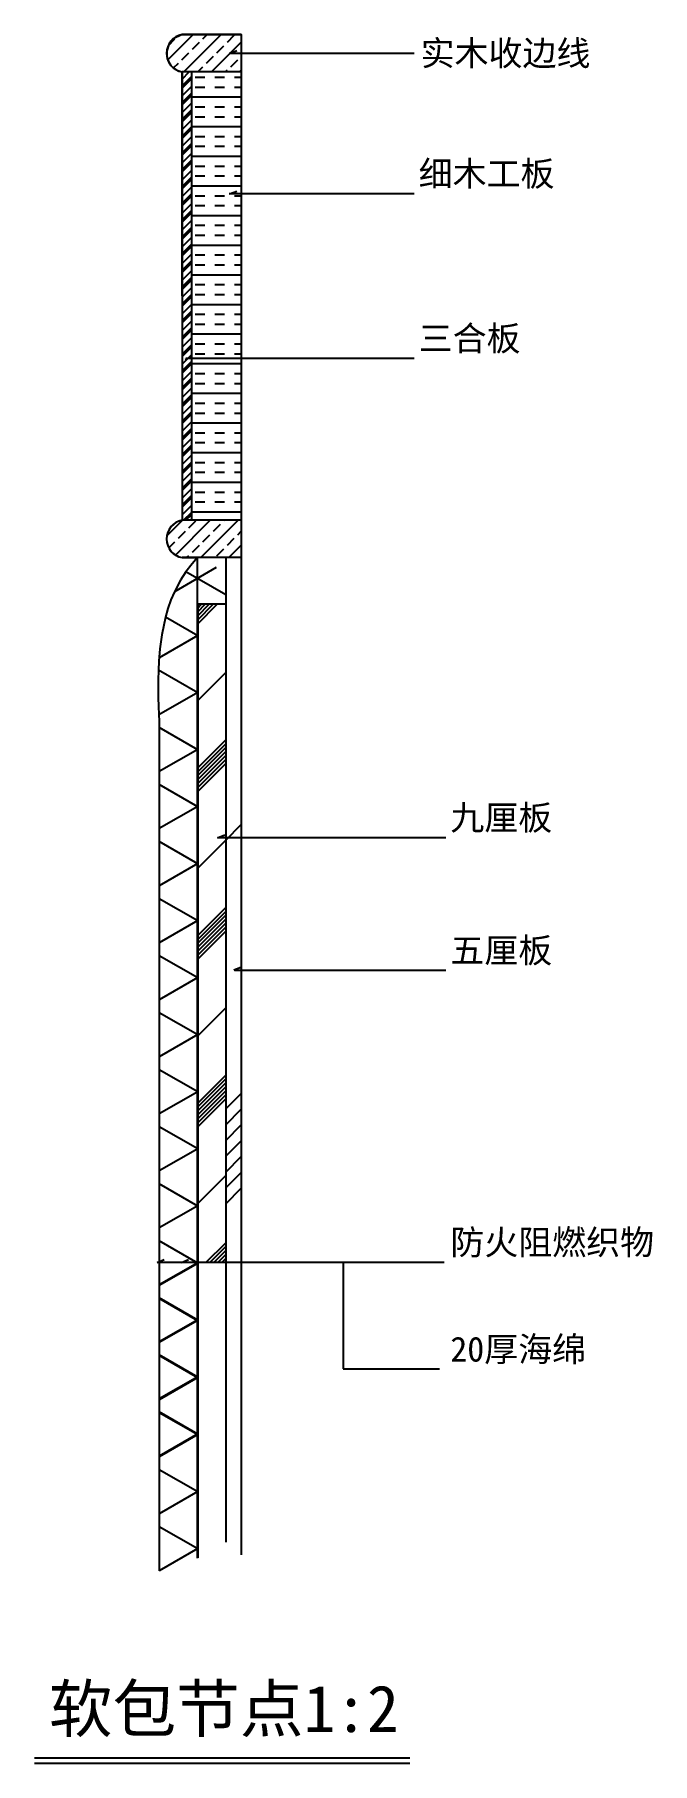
# Model space of a CAD drawing. Header units: metres. Extents: x 3136 to 3335, y -117 to 439.
import ezdxf

# ---------------------------------------------------------------- set-up
doc = ezdxf.new("R2010")
doc.units = ezdxf.units.M
for name, color, linetype in [('JU', 1, 'Continuous'), ('LAYER1', 1, 'Continuous'), ('LAYER2', 2, 'Continuous')]:
    doc.layers.add(name, color=color, linetype=linetype)

msp = doc.modelspace()

# ---------------------------------------------------------------- hatches: boundary and pattern name
at = {"layer": 'JU'}
h = msp.add_hatch(dxfattribs=at)
h.set_pattern_fill('INSUL')
h.paths.add_polyline_path([(3186.57, 334.98), (3202.57, 334.98), (3202.57, 427.14), (3186.57, 427.14)])
h.paths.add_polyline_path([(3186.57, 283.02), (3202.57, 283.02), (3202.57, 334.98), (3186.57, 334.98)])
at = {"layer": 'LAYER1'}
h = msp.add_hatch(dxfattribs=at)
h.set_pattern_fill('ANSI33')
h.paths.add_polyline_path([(3202.57, 427.14), (3202.57, 439.14), (3183.57, 439.14, 0.83), (3183.57, 427.14)])
h.paths.add_polyline_path([(3202.57, 271.02), (3202.57, 283.02), (3183.57, 283.02, 0.83), (3183.57, 271.02)])
h = msp.add_hatch(dxfattribs=at)
h.set_pattern_fill('STEEL', scale=0.5)
h.paths.add_polyline_path([(3183.57, 283.02), (3186.57, 283.02), (3186.57, 427.14), (3183.57, 427.14)])
h = msp.add_hatch(dxfattribs=at)
h.set_pattern_fill('STEEL', scale=20)
h.paths.add_polyline_path([(3197.57, 180.95), (3202.57, 180.95), (3202.57, 271.02), (3197.57, 271.02)])
h.paths.add_polyline_path([(3197.57, 44.49), (3202.57, 44.49), (3202.57, 180.95), (3197.57, 180.95)])
h = msp.add_hatch(dxfattribs=at)
h.set_pattern_fill('STEEL', scale=5)
h.paths.add_polyline_path([(3197.57, 256.02), (3188.57, 256.02), (3188.57, 44.49), (3197.57, 44.49)])

# ---------------------------------------------------------------- linework, layer by layer
for p, q in [((3202.57, 439.14), (3183.57, 439.14)), ((3202.57, 439.14), (3202.57, -49.53)), ((3198.83, 433.03), (3201.1, 433.97)), ((3202.57, 427.14), (3183.57, 427.14)), ((3183.57, 427.14), (3183.57, 283.02)), ((3186.57, 427.14), (3186.57, 283.02)), ((3198.83, 387.92), (3201.1, 388.86)), ((3184.5, 334.72), (3186.77, 335.66)), ((3202.57, 283.02), (3183.57, 283.02)), ((3202.57, 271.02), (3183.57, 271.02)), ((3176.24, 216.46), (3176.24, -54.6)), ((3194.98, 180.95), (3197.26, 181.89)), ((3200.2, 138.51), (3202.47, 139.45)), ((3175.53, 44.49), (3177.8, 45.43)), ((3183.37, 44.49), (3185.64, 45.43)), ((3256.74, -114.8), (3136.15, -114.8))]:
    msp.add_line(p, q)
for points in [[(3183.57, 439.14), (3202.57, 439.14), (3202.57, 427.14)], [(3202.57, 427.14), (3202.57, -49.53)], [(3256.74, -114.8), (3136.44, -114.8)]]:
    msp.add_lwpolyline(points)
for centre, radius, start, end in [((3184.67, 433.14), 6.1, 100.37, 259.63), ((3184.67, 277.02), 6.1, 100.37, 259.63), ((3186.22, 259.41), 11.84, 101.43, 102.11)]:
    msp.add_arc(centre, radius, start, end)
at = {"layer": 'DEFPOINTS'}
msp.add_lwpolyline([(3183.57, 439.14), (3180.73, 437.8), (3179.41, 436.23), (3178.62, 433.96), (3178.63, 432.28), (3178.79, 431.49), (3178.99, 430.9), (3179.34, 430.16), (3179.59, 429.76), (3179.99, 429.22), (3180.49, 428.7), (3180.97, 428.29), (3181.33, 428.04), (3182, 427.66), (3182.46, 427.45), (3182.46, 427.45), (3183.45, 427.17), (3183.57, 283.02), (3182.25, 282.62), (3181.55, 282.27), (3180.76, 281.71), (3180.19, 281.16), (3179.72, 280.6), (3179.18, 279.69), (3178.86, 278.89), (3178.65, 278.05), (3178.57, 277.02), (3178.65, 276), (3178.83, 275.24), (3179.06, 274.61), (3179.4, 273.95), (3179.75, 273.42), (3180.39, 272.68), (3180.86, 272.26), (3181.41, 271.87), (3181.92, 271.58), (3182.52, 271.31), (3183.04, 271.14), (3183.57, 271.02), (3188.49, 271.02), (3186.79, 268.99), (3184.8, 266.45), (3183.02, 263.75), (3181.61, 261.16), (3181.07, 260.03), (3179.99, 257.47), (3179.01, 254.65), (3178.22, 251.92), (3177.02, 246.22), (3176.41, 241.72), (3176.08, 237.77), (3175.93, 234.91), (3175.85, 231.65), (3175.88, 226.2), (3175.97, 223.12), (3176.16, 218.32), (3176.24, 214.49), (3176.24, 202.25), (3176.24, 183.92), (3176.24, 165.59), (3176.24, 147.26), (3176.24, 128.93), (3176.24, 110.6), (3176.24, 55.6), (3176.24, 37.06), (3176.24, 0.39), (3176.24, -17.94), (3176.24, -54.6)], dxfattribs=at)
at = {"layer": 'JU'}
for p, q in [((3235.32, 44.49), (3235.32, 10.26)), ((3235.32, 10.26), (3266.31, 10.26))]:
    msp.add_line(p, q, dxfattribs=at)
at = {"layer": 'LAYER1'}
for p, q in [((3258.13, 433.03), (3198.7, 433.03)), ((3258.13, 387.92), (3198.7, 387.92)), ((3258.13, 334.98), (3184.78, 334.98)), ((3194.56, 267.82), (3181.07, 260.03)), ((3188.49, -50.58), (3188.49, 270.93)), ((3197.57, 259.08), (3184.8, 266.45)), ((3188.57, 245.94), (3178.22, 251.92)), ((3188.57, 246.03), (3176.15, 238.86)), ((3188.57, 227.61), (3175.93, 234.91)), ((3188.57, 227.7), (3176.07, 220.48)), ((3188.57, 209.28), (3176.24, 216.4)), ((3188.57, 209.37), (3176.24, 202.25)), ((3188.57, 190.95), (3176.24, 198.07)), ((3188.57, 191.04), (3176.24, 183.92)), ((3188.57, 172.62), (3176.24, 179.74)), ((3268.32, 180.95), (3194.97, 180.95)), ((3188.57, 172.71), (3176.24, 165.59)), ((3188.57, 154.29), (3176.24, 161.41)), ((3188.57, 154.38), (3176.24, 147.26)), ((3188.57, 135.96), (3176.24, 143.08)), ((3188.57, 136.04), (3176.24, 128.93)), ((3268.32, 138.31), (3200.44, 138.31)), ((3188.57, 117.63), (3176.24, 124.75)), ((3188.57, 117.71), (3176.24, 110.6)), ((3188.57, 99.3), (3176.24, 106.41)), ((3188.57, 99.38), (3176.24, 92.27)), ((3188.57, 80.97), (3176.24, 88.08)), ((3188.57, 81.05), (3176.24, 73.93)), ((3188.57, 62.63), (3176.24, 69.75)), ((3188.57, 62.72), (3176.24, 55.6)), ((3188.57, 44.3), (3176.24, 51.42)), ((3267.76, 44.49), (3175.53, 44.49)), ((3188.57, 44.39), (3176.24, 37.27)), ((3188.57, 44.17), (3176.24, 37.06)), ((3188.57, 25.97), (3176.24, 33.09)), ((3188.57, 25.76), (3176.24, 32.87)), ((3188.57, 26.06), (3176.24, 18.94)), ((3188.57, 25.84), (3176.24, 18.72)), ((3188.57, 7.64), (3176.24, 14.76)), ((3188.57, 7.42), (3176.24, 14.54)), ((3188.57, 7.73), (3176.24, 0.61)), ((3188.57, 7.51), (3176.24, 0.39)), ((3188.57, -10.69), (3176.24, -3.57)), ((3188.57, -10.91), (3176.24, -3.79)), ((3188.57, -10.6), (3176.24, -17.72)), ((3188.57, -10.82), (3176.24, -17.94)), ((3188.57, -29.24), (3176.24, -22.12)), ((3188.57, -29.15), (3176.24, -36.27)), ((3188.57, -47.57), (3176.24, -40.45)), ((3188.57, -47.48), (3176.24, -54.6))]:
    msp.add_line(p, q, dxfattribs=at)
at = {"layer": 'LAYER2'}
for p, q in [((3197.57, 271.02), (3197.57, -45.37)), ((3197.57, 256.02), (3188.57, 256.02)), ((3188.57, 256.02), (3188.57, -50.48)), ((3256.74, -116.52), (3136.15, -116.52))]:
    msp.add_line(p, q, dxfattribs=at)

# ---------------------------------------------------------------- texts
at = {"attachment_point": 1}
for s, insert, char_height in [('\\f仿宋_GB2312|b0|i0|c134|p49;实木收边线', (3260.22, 437.16), 8), ('\\f仿宋_GB2312|b0|i0|c134|p49;细木工板', (3259.58, 398.44), 8), ('\\f仿宋_GB2312|b0|i0|c134|p49;三合板', (3259.58, 345.5), 8), ('\\f仿宋_GB2312|b0|i0|c134|p49;九厘板', (3269.77, 191.47), 8), ('\\f仿宋_GB2312|b0|i0|c134|p49;五厘板', (3269.77, 148.82), 8), ('\\f仿宋_GB2312|b0|i0|c134|p49;防火阻燃织物', (3269.77, 55), 8), ('\\f仿宋_GB2312|b0|i0|c134|p49;20厚海绵', (3269.77, 20.63), 8), ('\\f仿宋_GB2312|b0|i0|c134|p49;软包节点1:2', (3140.74, -91.43), 15)]:
    msp.add_mtext(s, dxfattribs=dict(at, insert=insert, char_height=char_height))

doc.saveas('drawing.dxf')
